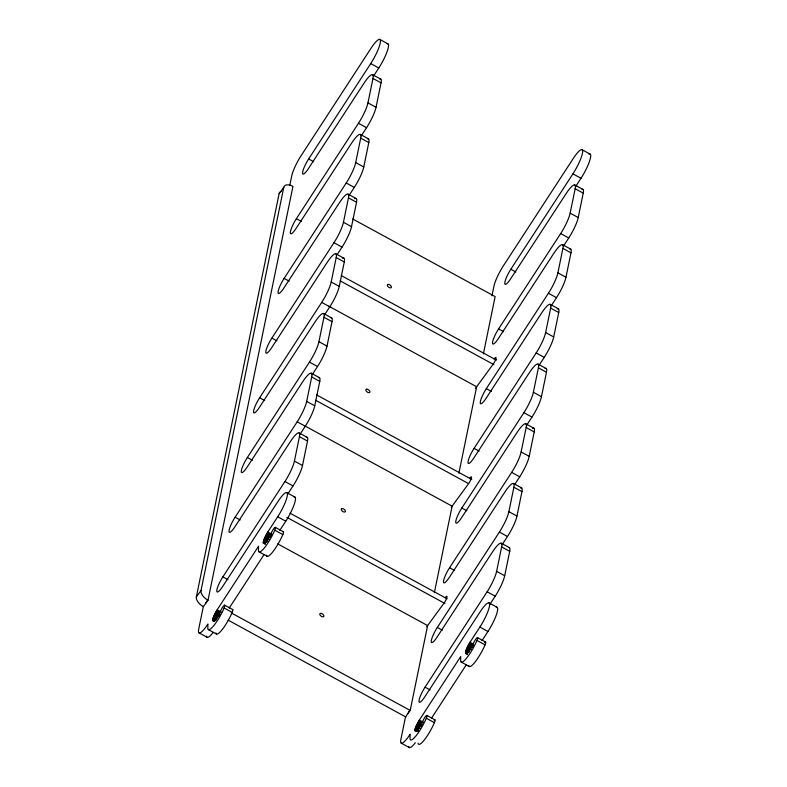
<?xml version="1.0" encoding="UTF-8"?>
<svg xmlns="http://www.w3.org/2000/svg" width="787" height="787" viewBox="0 0 787 787"><rect width="100%" height="100%" fill="white"/><g stroke="black" fill="none" stroke-linecap="round" stroke-linejoin="round"><path stroke-width="1.18" d="M203.331 606.62A9.395 5.076 36.2 0 1 196.347 596.92L279.11 193.691L283.782 187.306A9.395 5.066 36.2 0 1 292.941 186.411L208.004 600.245L203.331 606.62L198.698 629.147A18.79 3.787 -61.4 0 0 207.886 624.042L207.817 627.692A18.79 3.787 -61.4 0 0 213.543 625.911A18.79 3.787 -61.4 0 0 224.138 607.987L224.344 607.475A4.683 0.944 -61.4 0 0 224.147 605.351A4.683 0.944 -61.4 0 0 220.999 610.053C215.972 623.048 207.434 625.99 217.163 609.797L258.53 546.247L258.461 549.897A18.79 3.787 -61.4 0 0 267.088 544.211L268.288 542.381A18.79 3.787 -61.4 0 0 274.781 530.192L282.858 534.589A18.79 3.787 -61.4 0 1 276.365 546.788L275.165 548.618A18.79 3.787 -61.4 0 1 266.567 555.179M274.761 530.202L274.988 529.681A4.683 0.944 -61.4 0 0 274.555 527.752L274.014 528.343A4.683 0.944 -61.4 0 0 271.643 532.248C266.636 545.224 258.067 548.224 267.806 532.002L277.703 516.793A18.79 3.787 -61.4 0 0 287.432 494.423A18.79 3.787 -61.4 0 0 277.988 501.486L222.672 586.463A11.736 2.371 -61.4 0 1 216.769 590.88A11.736 2.371 -61.4 0 1 222.849 576.891L284.943 481.516A18.79 3.787 -61.4 0 0 294.417 461.103L299.434 436.677L307.51 441.084L302.503 465.501A18.79 3.787 -61.4 0 1 293.02 485.923L287.678 494.128M489.868 604.386L495.21 596.182A18.79 3.787 -61.4 0 0 504.693 575.769L509.71 551.343L501.634 546.945L496.617 571.372A18.79 3.787 -61.4 0 1 487.133 591.785L425.049 687.159A11.736 2.371 -61.4 0 0 418.969 701.148A11.736 2.371 -61.4 0 0 424.862 696.731L480.178 611.755A18.79 3.787 -61.4 0 1 489.622 604.682A18.79 3.787 -61.4 0 1 479.893 627.062L469.996 642.261C460.257 658.483 468.836 655.492 473.843 642.517A4.683 0.944 -61.4 0 1 476.214 638.611L476.745 638.021A4.683 0.944 -61.4 0 1 477.188 639.949L476.961 640.47A18.79 3.787 -61.4 0 1 470.488 652.649L469.278 654.479A18.79 3.787 -61.4 0 1 460.661 660.165L460.72 656.515L419.353 720.056C409.624 736.258 418.172 733.317 423.199 720.312A4.683 0.944 -61.4 0 1 426.338 715.609A4.683 0.944 -61.4 0 1 426.534 717.744L426.308 718.265A18.79 3.787 -61.4 0 1 415.733 736.17A18.79 3.787 -61.4 0 1 410.017 737.96L410.076 734.31A18.79 3.787 -61.4 0 1 400.888 739.416L405.531 716.809L410.194 710.435L427.616 625.576L277.713 543.876M196.347 596.92L201.01 590.535L283.782 187.306M289.754 185.525L291.721 175.944A18.79 3.787 -61.4 0 1 301.205 155.531L371.021 48.282A18.79 3.787 -61.4 0 1 380.455 41.219A18.79 3.787 -61.4 0 1 370.726 63.599L308.642 158.974A11.736 2.371 -61.4 0 0 302.562 172.953A11.736 2.371 -61.4 0 0 308.455 168.536L363.771 83.57A18.79 3.787 -61.4 0 1 372.969 78.454L381.046 82.861L376.029 107.288A18.79 3.787 -61.4 0 1 366.555 127.701L361.213 135.905M299.434 436.677A18.79 3.787 -61.4 0 0 290.246 441.782L234.929 526.759A11.736 2.371 -61.4 0 1 229.027 531.176A11.736 2.371 -61.4 0 1 235.106 517.197L297.191 421.812A18.79 3.787 -61.4 0 0 306.674 401.4L311.691 376.973L319.768 381.38L314.751 405.797A18.79 3.787 -61.4 0 1 305.277 426.22L299.936 434.424M311.691 376.973A18.79 3.787 -61.4 0 0 302.503 382.079L247.177 467.055A11.736 2.371 -61.4 0 1 241.284 471.472A11.736 2.371 -61.4 0 1 247.364 457.493L309.448 362.109A18.79 3.787 -61.4 0 0 318.932 341.696L323.949 317.269L332.025 321.676L327.008 346.093A18.79 3.787 -61.4 0 1 317.525 366.516L312.183 374.72M323.949 317.269A18.79 3.787 -61.4 0 0 314.751 322.375L259.435 407.351A11.736 2.371 -61.4 0 1 253.532 411.768A11.736 2.371 -61.4 0 1 259.621 397.789L321.706 302.405A18.79 3.787 -61.4 0 0 331.189 281.992L336.197 257.565L344.273 261.973L339.266 286.399A18.79 3.787 -61.4 0 1 329.783 306.812L324.441 315.016M336.197 257.565A18.79 3.787 -61.4 0 0 327.008 262.671L271.692 347.647A11.736 2.371 -61.4 0 1 265.79 352.064A11.736 2.371 -61.4 0 1 271.869 338.085L333.963 242.701A18.79 3.787 -61.4 0 0 343.447 222.288L348.454 197.862L356.531 202.269L351.523 226.695A18.79 3.787 -61.4 0 1 342.04 247.108L337.367 254.29M348.454 197.862A18.79 3.787 -61.4 0 0 339.266 202.967L283.95 287.944A11.736 2.371 -61.4 0 1 278.047 292.361A11.736 2.371 -61.4 0 1 284.127 278.382L346.221 182.997A18.79 3.787 -61.4 0 0 355.694 162.584L360.712 138.158L368.788 142.565L363.771 166.992A18.79 3.787 -61.4 0 1 354.298 187.404L348.956 195.609M360.712 138.158A18.79 3.787 -61.4 0 0 351.523 143.273L296.207 228.24A11.736 2.371 -61.4 0 1 290.305 232.657A11.736 2.371 -61.4 0 1 296.384 218.678L358.469 123.293A18.79 3.787 -61.4 0 0 367.952 102.881L372.969 78.454M491.954 295.794L493.921 286.212A18.79 3.787 -61.4 0 1 503.395 265.799L573.211 158.551A18.79 3.787 -61.4 0 1 582.655 151.478A18.79 3.787 -61.4 0 1 572.926 173.858L510.832 269.233A11.736 2.371 -61.4 0 0 504.752 283.222A11.736 2.371 -61.4 0 0 510.655 278.805L565.971 193.828A18.79 3.787 -61.4 0 1 575.159 188.723L583.236 193.13L578.229 217.546A18.79 3.787 -61.4 0 1 568.745 237.969L563.403 246.174M434.375 592.641L452.122 506.169L305.454 426.239M458.88 473.233L476.637 386.761L328.887 306.241M483.366 353.963L495.141 296.601L352.792 219.022M501.634 546.945A18.79 3.787 -61.4 0 0 492.436 552.051L437.119 637.027A11.736 2.371 -61.4 0 1 431.217 641.444A11.736 2.371 -61.4 0 1 437.306 627.455L499.391 532.081A18.79 3.787 -61.4 0 0 508.874 511.668L513.881 487.242L521.958 491.639L516.951 516.065A18.79 3.787 -61.4 0 1 507.467 536.488L502.126 544.693M513.881 487.242A18.79 3.787 -61.4 0 0 504.693 492.347L449.377 577.324A11.736 2.371 -61.4 0 1 443.475 581.741A11.736 2.371 -61.4 0 1 449.554 567.752L511.648 472.377A18.79 3.787 -61.4 0 0 521.122 451.964L526.139 427.538L534.216 431.935L529.208 456.362A18.79 3.787 -61.4 0 1 519.725 476.784L515.052 483.956M526.139 427.538A18.79 3.787 -61.4 0 0 516.951 432.643L461.635 517.62A11.736 2.371 -61.4 0 1 455.732 522.037A11.736 2.371 -61.4 0 1 461.812 508.048L523.906 412.673A18.79 3.787 -61.4 0 0 533.379 392.26L538.397 367.834L546.473 372.231L541.456 396.658A18.79 3.787 -61.4 0 1 531.982 417.08L526.641 425.285M538.397 367.834A18.79 3.787 -61.4 0 0 529.208 372.94L473.882 457.916A11.736 2.371 -61.4 0 1 467.99 462.333A11.736 2.371 -61.4 0 1 474.069 448.344L536.154 352.97A18.79 3.787 -61.4 0 0 545.637 332.557L550.654 308.13L558.731 312.537L553.714 336.954A18.79 3.787 -61.4 0 1 544.23 357.377L538.898 365.581M550.654 308.13A18.79 3.787 -61.4 0 0 541.456 313.236L486.14 398.212A11.736 2.371 -61.4 0 1 480.237 402.629A11.736 2.371 -61.4 0 1 486.327 388.64L548.411 293.266A18.79 3.787 -61.4 0 0 557.894 272.853L562.902 248.426L570.988 252.834L565.971 277.25A18.79 3.787 -61.4 0 1 556.488 297.673L551.146 305.877M562.902 248.426A18.79 3.787 -61.4 0 0 553.714 253.532L498.397 338.508A11.736 2.371 -61.4 0 1 492.495 342.925A11.736 2.371 -61.4 0 1 498.574 328.936L560.669 233.562A18.79 3.787 -61.4 0 0 570.152 213.149L575.159 188.723M206.991 600.835L205.663 603.354M409.191 711.104L407.863 713.622M215.923 632.974A18.79 3.787 -61.4 0 0 222.18 629.62A18.79 3.787 -61.4 0 0 232.214 612.384L232.421 611.883A4.683 0.944 -61.4 0 0 232.431 609.61M418.123 743.243A18.79 3.787 -61.4 0 0 424.37 739.888A18.79 3.787 -61.4 0 0 434.414 722.653L434.621 722.141A4.683 0.944 -61.4 0 0 434.188 720.213M373.461 76.201L378.803 67.997A18.79 3.787 -61.4 0 0 387.283 51.125A18.79 3.787 -61.4 0 0 387.125 43.806M229.243 608.046L263.94 554.746M279.838 530.32L285.779 521.201A18.79 3.787 -61.4 0 0 294.249 504.329A18.79 3.787 -61.4 0 0 294.092 497.01M575.661 186.47L581.003 178.265A18.79 3.787 -61.4 0 0 589.62 160.961A18.79 3.787 -61.4 0 0 588.981 154.193M431.433 718.315L466.13 665.015M482.038 640.588L487.97 631.469A18.79 3.787 -61.4 0 0 496.449 614.598A18.79 3.787 -61.4 0 0 496.282 607.279M475.466 388.355L493.115 364.224A4.692 0.944 -61.4 0 0 495.997 358.39A4.692 0.944 -61.4 0 0 494.206 358.921L496.223 360.023M451.236 507.379L468.609 483.631A4.692 0.944 -61.4 0 0 471.482 477.788A4.692 0.944 -61.4 0 0 469.691 478.329L471.718 479.431M426.731 626.786L444.094 603.039A4.692 0.944 -61.4 0 0 446.977 597.195A4.692 0.944 -61.4 0 0 445.186 597.736M484.605 642.664L484.831 642.418A4.683 0.944 -61.4 0 1 485.264 644.346L485.038 644.878L476.981 640.461M282.858 534.589L283.064 534.088A4.683 0.944 -61.4 0 0 283.074 531.815M224.118 608.007L232.214 612.384M426.308 718.265L434.414 722.653M341.224 275.548L496.095 359.944M340.132 280.851L493.931 364.656M316.708 394.956L471.59 479.352M315.626 400.258L468.344 483.484M290.049 513.193L447.075 598.759M286.812 517.325L444.911 603.472M379.836 39.429L387.912 43.836M582.036 149.697L590.112 154.104M370.726 63.599L378.803 67.997M572.926 173.858L581.003 178.265M372.664 74.745L380.741 79.153M574.854 185.014L582.931 189.421M367.952 102.881L376.029 107.288M570.152 213.149L578.229 217.546M358.469 123.293L366.555 127.701M560.669 233.562L568.745 237.969M360.407 134.449L368.483 138.856M562.597 244.718L570.683 249.125M355.694 162.584L363.771 166.992M557.894 272.853L565.971 277.25M308.642 158.974L313.688 161.719M510.832 269.233L515.879 271.987M346.221 182.997L354.298 187.404M548.411 293.266L556.488 297.673M348.149 194.153L356.226 198.56M550.349 304.421L558.426 308.819M343.447 222.288L351.523 226.695M545.637 332.557L553.714 336.954M296.384 218.678L301.431 221.422M498.574 328.936L503.631 331.691M333.963 242.701L342.04 247.108M536.154 352.97L544.23 357.377M335.892 253.857L343.978 258.264M538.092 364.125L546.168 368.523M331.189 281.992L339.266 286.399M533.379 392.26L541.456 396.658M284.127 278.382L289.173 281.126M486.327 388.64L491.373 391.395M321.706 302.405L329.783 306.812M523.906 412.673L531.982 417.08M323.644 313.56L331.721 317.968M525.834 423.829L533.911 428.226M318.932 341.696L327.008 346.093M521.122 451.964L529.208 456.362M271.869 338.085L276.926 340.83M474.069 448.344L479.116 451.099M309.448 362.109L317.525 366.516M511.648 472.377L519.725 476.784M311.386 373.264L319.463 377.671M513.577 483.533L521.653 487.93M306.674 401.4L314.751 405.797M508.874 511.668L516.951 516.065M259.621 397.789L264.668 400.534M461.812 508.048L466.858 510.802M297.191 421.812L305.277 426.22M499.391 532.081L507.467 536.488M299.129 432.968L307.205 437.375M501.329 543.237L509.405 547.634M294.417 461.103L302.503 465.501M496.617 571.372L504.693 575.769M247.364 457.493L252.411 460.238M449.554 567.752L454.601 570.506M284.943 481.516L293.02 485.923M487.133 591.785L495.21 596.182M286.812 492.632L294.889 497.04M489.002 602.901L497.079 607.308M277.703 516.793L285.779 521.201M479.893 627.062L487.97 631.469M275.302 527.349L283.379 531.756M477.502 637.618L485.579 642.025M267.806 532.002L271.84 534.196M469.996 642.261L473.026 643.914M267.206 532.976L271.249 535.18M469.396 643.245L473.44 645.438M266.626 533.989L270.659 536.193M468.816 644.258L472.859 646.461M235.106 517.197L240.153 519.941M437.306 627.455L442.353 630.21M266.055 535.032L270.098 537.226M468.255 645.291L472.289 647.494M265.524 536.065L268.554 537.718M467.724 646.334L470.754 647.986M265.032 537.098L269.075 539.302M467.232 647.367L471.265 649.57M264.589 538.101L267.619 539.754M466.789 648.37L469.819 650.023M264.206 539.065L268.239 541.259M466.396 649.324L469.426 650.977M263.871 539.961L266.901 541.613M466.071 650.229L469.101 651.882M263.606 540.787L266.636 542.44M465.806 651.056L468.836 652.708M263.419 541.535L265.435 542.627M465.609 651.793L467.626 652.895M263.291 542.174L265.317 543.276M465.491 652.443L467.508 653.544M263.252 542.715L265.268 543.807M465.442 652.974L467.458 654.076M263.281 543.128L265.298 544.23M465.471 653.397L467.498 654.499M259.002 551.805L267.078 556.212M461.202 662.074L469.278 666.481M222.849 576.891L227.896 579.645M425.049 687.159L430.096 689.914M224.659 605.154L232.736 609.551M426.859 715.413L434.936 719.82M231.171 612.866L410.194 710.435M217.163 609.797L221.196 611.991M419.353 720.056L423.396 722.259M216.563 610.771L219.593 612.424M418.753 721.04L421.783 722.692M215.972 611.784L220.016 613.988M418.172 722.053L422.216 724.256M215.412 612.827L219.455 615.021M417.612 723.086L421.645 725.289M228.132 620.136L406.053 717.105M214.881 613.87L218.924 616.064M417.08 724.129L421.114 726.332M214.389 614.893L217.419 616.546M416.589 725.161L419.619 726.814M213.946 615.896L217.989 618.1M416.146 726.165L420.179 728.369M213.552 616.86L216.582 618.503M415.752 727.119L418.782 728.772M213.228 617.756L216.258 619.408M415.428 728.024L418.448 729.677M212.962 618.582L215.992 620.235M415.162 728.851L418.192 730.503M212.775 619.33L214.792 620.422M414.965 729.588L417.995 731.241M212.647 619.969L214.674 621.071M414.847 730.238L416.864 731.339M212.608 620.51L214.625 621.602M208.358 629.6L216.435 634.007M199.081 632.905L207.158 637.303M401.272 743.164L409.348 747.571M208.004 600.245A9.395 5.076 36.2 0 1 201.01 590.535M279.11 193.691A9.395 5.076 36.2 0 1 281.441 191.369M213.159 632.423A18.79 3.787 -61.4 0 1 206.538 636.103M306.497 437.277A18.79 3.787 -61.4 0 1 307.51 441.084M318.391 377.681A18.79 3.787 -61.4 0 1 319.768 381.38M331.002 317.869A18.79 3.787 -61.4 0 1 332.025 321.676M342.699 258.362A18.79 3.787 -61.4 0 1 344.273 261.973M354.75 198.757A18.79 3.787 -61.4 0 1 356.531 202.269M367.411 138.866A18.79 3.787 -61.4 0 1 368.788 142.565M379.846 79.094A18.79 3.787 -61.4 0 1 381.046 82.861M508.855 547.516A18.79 3.787 -61.4 0 1 509.71 551.343M415.349 742.692A18.79 3.787 -61.4 0 1 409.053 747.325M408.847 746.922A18.79 3.787 -61.4 0 1 408.738 746.361M582.046 189.362A18.79 3.787 -61.4 0 1 583.236 193.13M569.788 249.066A18.79 3.787 -61.4 0 1 570.988 252.834M557.157 308.917A18.79 3.787 -61.4 0 1 558.731 312.537M545.096 368.542A18.79 3.787 -61.4 0 1 546.473 372.231M532.435 428.433A18.79 3.787 -61.4 0 1 534.216 431.935M520.581 487.95A18.79 3.787 -61.4 0 1 521.958 491.639M485.058 644.858A18.79 3.787 -61.4 0 1 478.565 657.056L477.365 658.876A18.79 3.787 -61.4 0 1 468.767 665.448M388.139 284.412L387.765 284.52A2.351 1.269 36.2 0 0 387.489 285.838L387.755 286.291A2.351 1.269 36.2 0 0 390.608 287.845L390.991 287.747A2.351 1.269 36.2 0 0 391.257 286.419L390.991 285.976A2.351 1.269 36.2 0 0 388.139 284.412M366.634 389.201L366.25 389.299A2.351 1.269 36.2 0 0 365.985 390.627L366.25 391.08A2.351 1.269 36.2 0 0 369.103 392.634L369.477 392.536A2.351 1.269 36.2 0 0 369.752 391.208L369.487 390.755A2.351 1.269 36.2 0 0 366.634 389.201M342.119 508.609L341.745 508.707A2.351 1.269 36.2 0 0 341.469 510.035L341.735 510.478A2.351 1.269 36.2 0 0 344.588 512.042L344.972 511.943A2.351 1.269 36.2 0 0 345.237 510.615L344.972 510.163A2.351 1.269 36.2 0 0 342.119 508.609M320.614 613.388L320.23 613.496A2.351 1.269 36.2 0 0 319.965 614.814L320.23 615.267A2.351 1.269 36.2 0 0 323.083 616.821L323.457 616.723A2.351 1.269 36.2 0 0 323.732 615.395L323.467 614.952A2.351 1.269 36.2 0 0 320.614 613.388"/></g></svg>
